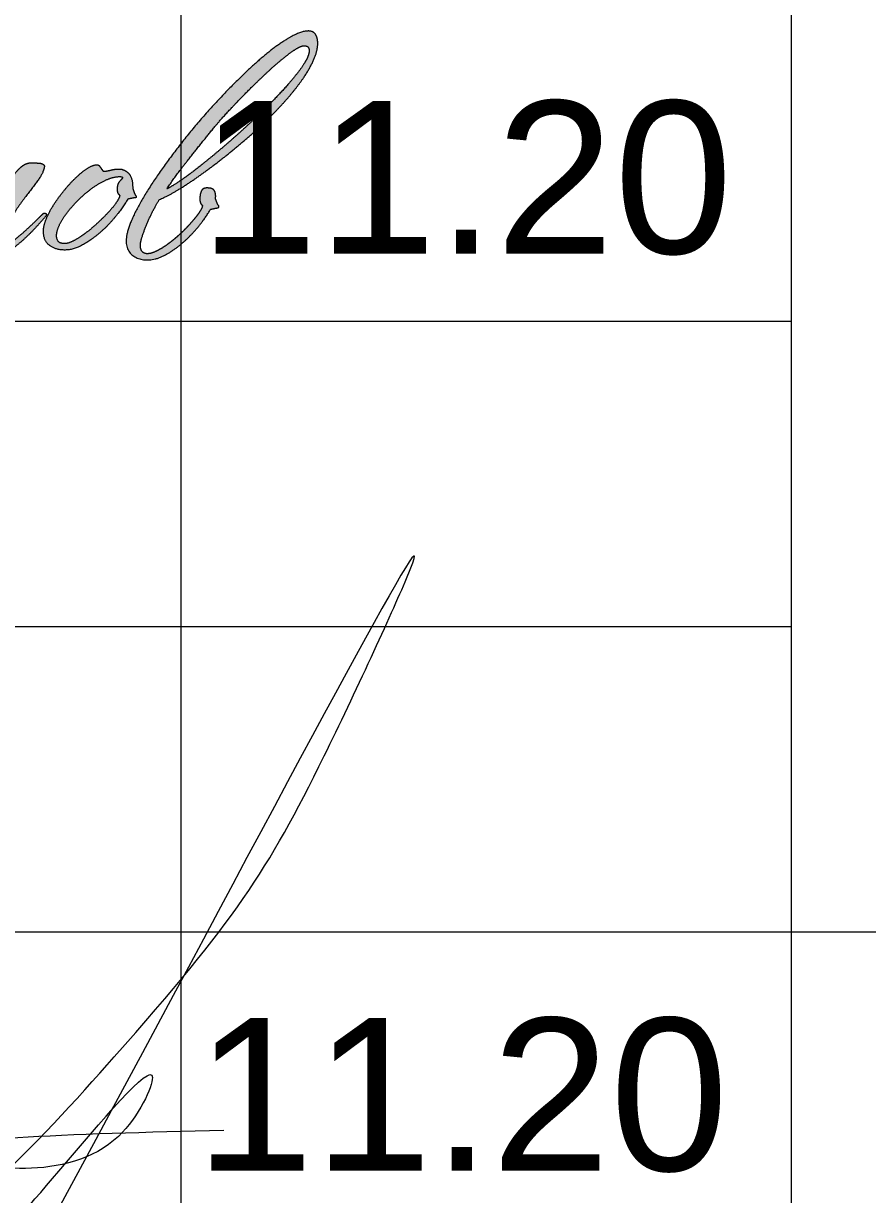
# Model space of a CAD drawing. Header units: metres. Extents: x -163 to 308, y -116 to 9.
# Drawn here: x 221.487 to 222.871, y -102.392 to -100.474 of the extents above; entities that cross this region are included whole.
import ezdxf

# ---------------------------------------------------------------- set-up
doc = ezdxf.new("R2010")
doc.units = ezdxf.units.M
doc.header["$MEASUREMENT"] = 0
doc.styles.add('GOST 2.304', font='cs_gost2304.shx')

# ---------------------------------------------------------------- blocks, each defined once
blk = doc.blocks.new('*U293')
at = {"color": 7, "linetype": 'Continuous', "lineweight": 13}
for p, q in [((15.5128, -14.5), (15.5128, -20)), ((16.5128, -14.5), (16.5128, -20)), ((16.5128, -18.5), (28.5128, -18.5))]:
    blk.add_line(p, q, dxfattribs=at)
at = {"color": 7, "linetype": 'Continuous', "lineweight": 0}
for p, q in [((10.0128, -17.5), (16.5128, -17.5)), ((10.0128, -18), (16.5128, -18)), ((10.0128, -18.5), (16.5128, -18.5))]:
    blk.add_line(p, q, dxfattribs=at)
blk = doc.blocks.new('*U44')
at = {"linetype": 'Continuous', "lineweight": 0}
h = blk.add_hatch(color=5, dxfattribs=at)
edge = h.paths.add_edge_path()
edge.add_spline(control_points=[(0.5578, -0.0108), (0.5606, -0.0104), (0.5629, -0.0098), (0.5653, -0.0092), (0.5665, -0.0092)], knot_values=[0, 0, 0, 0.5, 0.5, 1, 1, 1], degree=2, periodic=0)
edge.add_spline(control_points=[(0.5665, -0.0092), (0.5713, -0.0084), (0.5685, -0.0052), (0.5677, -0.0044), (0.5667, -0.0017), (0.5657, 0.0011), (0.5645, 0.0043)], knot_values=[0, 0, 0, 0.333333, 0.333333, 0.666667, 0.666667, 1, 1, 1], degree=2, periodic=0)
edge.add_spline(control_points=[(0.5645, 0.0043), (0.5645, 0.0051), (0.5647, 0.0057), (0.5649, 0.0063), (0.5649, 0.0071), (0.5649, 0.0127), (0.5625, 0.0159), (0.5602, 0.019), (0.5526, 0.019), (0.547, 0.019), (0.5448, 0.0149), (0.5427, 0.0107), (0.5427, 0.0039), (0.5427, -0.0013), (0.544, -0.003), (0.5454, -0.0048), (0.5462, -0.0056)], knot_values=[0, 0, 0, 0.125, 0.125, 0.25, 0.25, 0.375, 0.375, 0.5, 0.5, 0.625, 0.625, 0.75, 0.75, 0.875, 0.875, 1, 1, 1], degree=2, periodic=0)
edge.add_spline(control_points=[(0.5462, -0.0056), (0.5462, -0.0088), (0.5421, -0.015), (0.5379, -0.0211), (0.5313, -0.0287), (0.5247, -0.0363), (0.5164, -0.0442), (0.508, -0.0522), (0.4995, -0.0585), (0.4909, -0.0649), (0.4828, -0.0691), (0.4746, -0.0733), (0.4687, -0.0733), (0.4643, -0.0733), (0.4617, -0.0703), (0.4591, -0.0673), (0.4591, -0.0617), (0.4591, -0.057), (0.4623, -0.0474), (0.4655, -0.0379), (0.4698, -0.0279), (0.4742, -0.018), (0.4788, -0.0094), (0.4834, -0.0009), (0.4858, 0.0027)], knot_values=[0, 0, 0, 0.083333, 0.083333, 0.166667, 0.166667, 0.25, 0.25, 0.333333, 0.333333, 0.416667, 0.416667, 0.5, 0.5, 0.583333, 0.583333, 0.666667, 0.666667, 0.75, 0.75, 0.833333, 0.833333, 0.916667, 0.916667, 1, 1, 1], degree=2, periodic=0)
edge.add_spline(control_points=[(0.4858, 0.0027), (0.4973, 0.0075), (0.5134, 0.0172), (0.5295, 0.0269), (0.5476, 0.0401), (0.5657, 0.0532), (0.5852, 0.0689), (0.6047, 0.0846), (0.623, 0.1013), (0.6405, 0.1172), (0.656, 0.1339), (0.6715, 0.1506), (0.6831, 0.1663), (0.6946, 0.182), (0.7014, 0.1963), (0.7082, 0.2106), (0.7082, 0.2222)], knot_values=[0, 0, 0, 0.125, 0.125, 0.25, 0.25, 0.375, 0.375, 0.5, 0.5, 0.625, 0.625, 0.75, 0.75, 0.875, 0.875, 1, 1, 1], degree=2, periodic=0)
edge.add_spline(control_points=[(0.7082, 0.2222), (0.7082, 0.2301), (0.705, 0.2347), (0.7018, 0.2393), (0.695, 0.2393), (0.6843, 0.2393), (0.6674, 0.2293), (0.6505, 0.2194), (0.6306, 0.2025), (0.6107, 0.1856), (0.5886, 0.1633), (0.5665, 0.1411), (0.5452, 0.1166), (0.524, 0.0922), (0.5049, 0.0667), (0.4858, 0.0413), (0.471, 0.0182), (0.4563, -0.0049), (0.4478, -0.0239), (0.4392, -0.043), (0.4392, -0.0554), (0.4392, -0.0685), (0.4478, -0.0752), (0.4563, -0.082), (0.4691, -0.082), (0.4814, -0.082), (0.4945, -0.0748), (0.5076, -0.0677), (0.5198, -0.0569), (0.5319, -0.0462), (0.5419, -0.0337), (0.5518, -0.0211), (0.5578, -0.0108)], knot_values=[0, 0, 0, 0.0625, 0.0625, 0.125, 0.125, 0.1875, 0.1875, 0.25, 0.25, 0.3125, 0.3125, 0.375, 0.375, 0.4375, 0.4375, 0.5, 0.5, 0.5625, 0.5625, 0.625, 0.625, 0.6875, 0.6875, 0.75, 0.75, 0.8125, 0.8125, 0.875, 0.875, 0.9375, 0.9375, 1, 1, 1], degree=2, periodic=0)
edge = h.paths.add_edge_path(flags=16)
edge.add_spline(control_points=[(0.496, 0.0176), (0.5123, 0.0411), (0.531, 0.0645), (0.5497, 0.088), (0.5664, 0.1083), (0.5724, 0.1154), (0.5827, 0.1266), (0.5931, 0.1377), (0.605, 0.1499), (0.6169, 0.162), (0.6299, 0.1743), (0.6428, 0.1867), (0.6543, 0.1964), (0.6659, 0.2062), (0.675, 0.2123), (0.6842, 0.2185), (0.6889, 0.2185), (0.6925, 0.2185), (0.6943, 0.2171), (0.6961, 0.2157), (0.6961, 0.2113)], knot_values=[0, 0, 0, 0.1, 0.1, 0.2, 0.2, 0.3, 0.3, 0.4, 0.4, 0.5, 0.5, 0.6, 0.6, 0.7, 0.7, 0.8, 0.8, 0.9, 0.9, 1, 1, 1], degree=2, periodic=0)
edge.add_spline(control_points=[(0.6961, 0.2113), (0.6961, 0.2046), (0.6893, 0.1938), (0.6826, 0.1831), (0.671, 0.1696), (0.6595, 0.156), (0.6446, 0.1407), (0.6297, 0.1254), (0.613, 0.1099), (0.5954, 0.0936), (0.5777, 0.0784), (0.56, 0.0633), (0.5443, 0.0508), (0.5286, 0.0383), (0.5159, 0.0295), (0.5031, 0.0208), (0.496, 0.0176)], knot_values=[0, 0, 0, 0.125, 0.125, 0.25, 0.25, 0.375, 0.375, 0.5, 0.5, 0.625, 0.625, 0.75, 0.75, 0.875, 0.875, 1, 1, 1], degree=2, periodic=0)
h = blk.add_hatch(color=5, dxfattribs=at)
edge = h.paths.add_edge_path()
edge.add_line((0.1897, -0.0449), (0.1897, -0.0434))
edge.add_spline(control_points=[(0.1897, -0.0434), (0.1881, -0.039), (0.1855, -0.038), (0.1829, -0.037), (0.1801, -0.0374), (0.1718, -0.0378), (0.168, -0.0438), (0.1642, -0.0498), (0.1648, -0.0565), (0.1654, -0.0633), (0.1704, -0.0689), (0.1753, -0.0745), (0.1853, -0.0745), (0.1972, -0.0737), (0.2076, -0.0674), (0.2179, -0.0612), (0.2271, -0.0523), (0.2362, -0.0433), (0.2438, -0.0326), (0.2513, -0.0218), (0.2579, -0.0119), (0.2645, -0.0019), (0.2697, 0.0062), (0.2749, 0.0144), (0.2793, 0.0183)], knot_values=[0, 0, 0, 0.083333, 0.083333, 0.166667, 0.166667, 0.25, 0.25, 0.333333, 0.333333, 0.416667, 0.416667, 0.5, 0.5, 0.583333, 0.583333, 0.666667, 0.666667, 0.75, 0.75, 0.833333, 0.833333, 0.916667, 0.916667, 1, 1, 1], degree=2, periodic=0)
edge.add_spline(control_points=[(0.2793, 0.0183), (0.2781, 0.0164), (0.2729, 0.0076), (0.2677, -0.0011), (0.2623, -0.0127), (0.2569, -0.0242), (0.2529, -0.0371), (0.2489, -0.0501), (0.2497, -0.0608)], knot_values=[0, 0, 0, 0.25, 0.25, 0.5, 0.5, 0.75, 0.75, 1, 1, 1], degree=2, periodic=0)
edge.add_spline(control_points=[(0.2497, -0.0608), (0.2493, -0.0708), (0.2531, -0.0735), (0.2569, -0.0761), (0.2637, -0.0741), (0.2721, -0.0717), (0.2808, -0.0652), (0.2896, -0.0588), (0.2979, -0.0509), (0.3063, -0.0429), (0.3137, -0.0348), (0.321, -0.0266), (0.3266, -0.0206)], knot_values=[0, 0, 0, 0.166667, 0.166667, 0.333333, 0.333333, 0.5, 0.5, 0.666667, 0.666667, 0.833333, 0.833333, 1, 1, 1], degree=2, periodic=0)
edge.add_spline(control_points=[(0.3266, -0.0206), (0.3278, -0.0175), (0.3262, -0.0167), (0.3246, -0.0159), (0.3234, -0.0163)], knot_values=[0, 0, 0, 0.5, 0.5, 1, 1, 1], degree=2, periodic=0)
edge.add_spline(control_points=[(0.3234, -0.0163), (0.3206, -0.019), (0.3137, -0.0258), (0.3067, -0.0326), (0.2989, -0.0397), (0.2912, -0.0469), (0.2834, -0.0529), (0.2757, -0.0588), (0.2713, -0.06)], knot_values=[0, 0, 0, 0.25, 0.25, 0.5, 0.5, 0.75, 0.75, 1, 1, 1], degree=2, periodic=0)
edge.add_spline(control_points=[(0.2713, -0.06), (0.2657, -0.0592), (0.2669, -0.0549)], knot_values=[0, 0, 0, 1, 1, 1], degree=2, periodic=0)
edge.add_spline(control_points=[(0.2669, -0.0549), (0.2681, -0.0405), (0.2761, -0.0262), (0.284, -0.0119), (0.2938, 0.0012), (0.3035, 0.0144), (0.3121, 0.0253), (0.3206, 0.0363), (0.323, 0.0438), (0.3254, 0.0498), (0.3234, 0.0516), (0.3214, 0.0534), (0.3174, 0.0538), (0.3119, 0.0542), (0.3075, 0.0544), (0.3031, 0.0546), (0.2985, 0.0528), (0.294, 0.051), (0.2888, 0.0458), (0.2836, 0.0406), (0.2773, 0.0307)], knot_values=[0, 0, 0, 0.1, 0.1, 0.2, 0.2, 0.3, 0.3, 0.4, 0.4, 0.5, 0.5, 0.6, 0.6, 0.7, 0.7, 0.8, 0.8, 0.9, 0.9, 1, 1, 1], degree=2, periodic=0)
edge.add_spline(control_points=[(0.2773, 0.0307), (0.2677, 0.0156), (0.2575, -0.0007), (0.2474, -0.0171), (0.2374, -0.0308), (0.2275, -0.0445), (0.2175, -0.0533), (0.2076, -0.062), (0.1976, -0.0624), (0.1932, -0.0624), (0.1905, -0.0592), (0.1877, -0.0561), (0.1897, -0.0449)], knot_values=[0, 0, 0, 0.166667, 0.166667, 0.333333, 0.333333, 0.5, 0.5, 0.666667, 0.666667, 0.833333, 0.833333, 1, 1, 1], degree=2, periodic=0)
h = blk.add_hatch(color=5, dxfattribs=at)
edge = h.paths.add_edge_path()
edge.add_line((0.4483, 0.0185), (0.4483, 0.0209))
edge.add_spline(control_points=[(0.4483, 0.0209), (0.4483, 0.034), (0.4423, 0.0398), (0.4364, 0.0456), (0.4288, 0.0456), (0.4236, 0.0456), (0.4173, 0.044), (0.4109, 0.0424), (0.4081, 0.0424), (0.4069, 0.0424), (0.4059, 0.0438), (0.4049, 0.0452), (0.4037, 0.0469), (0.4025, 0.0487), (0.4014, 0.0501), (0.4002, 0.0515), (0.3982, 0.0515), (0.3926, 0.0515), (0.385, 0.0467), (0.3775, 0.042), (0.3691, 0.034), (0.3608, 0.0261), (0.3526, 0.0161), (0.3445, 0.0062), (0.3377, -0.0041), (0.3309, -0.0145), (0.327, -0.0244), (0.323, -0.0343), (0.323, -0.0419), (0.323, -0.055), (0.3315, -0.0616), (0.3401, -0.0681), (0.3528, -0.0681), (0.3651, -0.0681), (0.3783, -0.0608), (0.3914, -0.0534), (0.4035, -0.0427), (0.4157, -0.032), (0.4256, -0.0194), (0.4356, -0.0069), (0.4415, 0.0034)], knot_values=[0, 0, 0, 0.05, 0.05, 0.1, 0.1, 0.15, 0.15, 0.2, 0.2, 0.25, 0.25, 0.3, 0.3, 0.35, 0.35, 0.4, 0.4, 0.45, 0.45, 0.5, 0.5, 0.55, 0.55, 0.6, 0.6, 0.65, 0.65, 0.7, 0.7, 0.75, 0.75, 0.8, 0.8, 0.85, 0.85, 0.9, 0.9, 0.95, 0.95, 1, 1, 1], degree=2, periodic=0)
edge.add_spline(control_points=[(0.4415, 0.0034), (0.4443, 0.0038), (0.4467, 0.0044), (0.4491, 0.005), (0.4503, 0.005), (0.4551, 0.005), (0.4523, 0.0086)], knot_values=[0, 0, 0, 0.333333, 0.333333, 0.666667, 0.666667, 1, 1, 1], degree=2, periodic=0)
edge.add_spline(control_points=[(0.4523, 0.0086), (0.4515, 0.0094), (0.4505, 0.0124), (0.4495, 0.0153), (0.4483, 0.0185)], knot_values=[0, 0, 0, 0.5, 0.5, 1, 1, 1], degree=2, periodic=0)
edge = h.paths.add_edge_path(flags=16)
edge.add_spline(control_points=[(0.4301, 0.0086), (0.4301, 0.0055), (0.4259, -0.0007), (0.4217, -0.0069), (0.4148, -0.0145), (0.4078, -0.022), (0.3992, -0.03), (0.3907, -0.038), (0.3821, -0.0444), (0.3736, -0.0507), (0.3658, -0.0549), (0.3581, -0.0591), (0.3525, -0.0591), (0.3414, -0.0591), (0.3414, -0.0479), (0.3414, -0.0416), (0.3455, -0.0328), (0.3497, -0.024), (0.3569, -0.0149), (0.364, -0.0057), (0.3732, 0.0033), (0.3823, 0.0122), (0.3921, 0.0192), (0.4018, 0.0262), (0.4118, 0.0306), (0.4217, 0.0349), (0.4301, 0.0349), (0.4341, 0.0349), (0.4341, 0.0333)], knot_values=[0, 0, 0, 0.071429, 0.071429, 0.142857, 0.142857, 0.214286, 0.214286, 0.285714, 0.285714, 0.357143, 0.357143, 0.428571, 0.428571, 0.5, 0.5, 0.571429, 0.571429, 0.642857, 0.642857, 0.714286, 0.714286, 0.785714, 0.785714, 0.857143, 0.857143, 0.928571, 0.928571, 1, 1, 1], degree=2, periodic=0)
edge.add_spline(control_points=[(0.4341, 0.0333), (0.4341, 0.0325), (0.4303, 0.0286), (0.4265, 0.0246), (0.4265, 0.0178), (0.4265, 0.0126), (0.4279, 0.011), (0.4293, 0.0094), (0.4301, 0.0086)], knot_values=[0, 0, 0, 0.25, 0.25, 0.5, 0.5, 0.75, 0.75, 1, 1, 1], degree=2, periodic=0)
at = {"color": 5, "linetype": 'Continuous', "lineweight": 0, "flags": 128}
blk.add_lwpolyline([(0.4483, 0.0209), (0.4483, 0.0185)], dxfattribs=at)
at = {"color": 5, "linetype": 'Continuous', "lineweight": 0}
for points, knots in [([(0.7082, 0.2222), (0.7082, 0.2106), (0.7014, 0.1963), (0.6946, 0.182), (0.6831, 0.1663), (0.6715, 0.1506), (0.656, 0.1339), (0.6405, 0.1172), (0.623, 0.1013), (0.6047, 0.0846), (0.5852, 0.0689), (0.5657, 0.0532), (0.5476, 0.0401), (0.5295, 0.0269), (0.5134, 0.0172), (0.4973, 0.0075), (0.4858, 0.0027), (0.4834, -0.0009), (0.4788, -0.0094), (0.4742, -0.018), (0.4698, -0.0279), (0.4655, -0.0379), (0.4623, -0.0474), (0.4591, -0.057), (0.4591, -0.0617), (0.4591, -0.0673), (0.4617, -0.0703), (0.4643, -0.0733), (0.4687, -0.0733), (0.4746, -0.0733), (0.4828, -0.0691), (0.4909, -0.0649), (0.4995, -0.0585), (0.508, -0.0522), (0.5164, -0.0442), (0.5247, -0.0363), (0.5313, -0.0287), (0.5379, -0.0211), (0.5421, -0.015), (0.5462, -0.0088), (0.5462, -0.0056), (0.5454, -0.0048), (0.544, -0.003), (0.5427, -0.0013), (0.5427, 0.0039), (0.5427, 0.0107), (0.5448, 0.0149), (0.547, 0.019), (0.5526, 0.019), (0.5602, 0.019), (0.5625, 0.0159), (0.5649, 0.0127), (0.5649, 0.0071), (0.5649, 0.0063), (0.5647, 0.0057), (0.5645, 0.0051), (0.5645, 0.0043), (0.5657, 0.0011), (0.5667, -0.0017), (0.5677, -0.0044), (0.5685, -0.0052), (0.5713, -0.0084), (0.5665, -0.0092), (0.5653, -0.0092), (0.5629, -0.0098), (0.5606, -0.0104), (0.5578, -0.0108), (0.5518, -0.0211), (0.5419, -0.0337), (0.5319, -0.0462), (0.5198, -0.0569), (0.5076, -0.0677), (0.4945, -0.0748), (0.4814, -0.082), (0.4691, -0.082), (0.4563, -0.082), (0.4478, -0.0752), (0.4392, -0.0685), (0.4392, -0.0554), (0.4392, -0.043), (0.4478, -0.0239), (0.4563, -0.0049), (0.471, 0.0182), (0.4858, 0.0413), (0.5049, 0.0667), (0.524, 0.0922), (0.5452, 0.1166), (0.5665, 0.1411), (0.5886, 0.1633), (0.6107, 0.1856), (0.6306, 0.2025), (0.6505, 0.2194), (0.6674, 0.2293), (0.6843, 0.2393), (0.695, 0.2393), (0.7018, 0.2393), (0.705, 0.2347), (0.7082, 0.2301), (0.7082, 0.2222)], [0, 0, 0, 0.020408, 0.020408, 0.040816, 0.040816, 0.061224, 0.061224, 0.081633, 0.081633, 0.102041, 0.102041, 0.122449, 0.122449, 0.142857, 0.142857, 0.163265, 0.163265, 0.183673, 0.183673, 0.204082, 0.204082, 0.22449, 0.22449, 0.244898, 0.244898, 0.265306, 0.265306, 0.285714, 0.285714, 0.306122, 0.306122, 0.326531, 0.326531, 0.346939, 0.346939, 0.367347, 0.367347, 0.387755, 0.387755, 0.408163, 0.408163, 0.428571, 0.428571, 0.44898, 0.44898, 0.469388, 0.469388, 0.489796, 0.489796, 0.510204, 0.510204, 0.530612, 0.530612, 0.55102, 0.55102, 0.571429, 0.571429, 0.591837, 0.591837, 0.612245, 0.612245, 0.632653, 0.632653, 0.653061, 0.653061, 0.673469, 0.673469, 0.693878, 0.693878, 0.714286, 0.714286, 0.734694, 0.734694, 0.755102, 0.755102, 0.77551, 0.77551, 0.795918, 0.795918, 0.816327, 0.816327, 0.836735, 0.836735, 0.857143, 0.857143, 0.877551, 0.877551, 0.897959, 0.897959, 0.918367, 0.918367, 0.938776, 0.938776, 0.959184, 0.959184, 0.979592, 0.979592, 1, 1, 1]), ([(0.6961, 0.2113), (0.6961, 0.2157), (0.6943, 0.2171), (0.6925, 0.2185), (0.6889, 0.2185), (0.6842, 0.2185), (0.675, 0.2123), (0.6659, 0.2062), (0.6543, 0.1964), (0.6428, 0.1867), (0.6299, 0.1743), (0.6169, 0.162), (0.605, 0.1499), (0.5931, 0.1377), (0.5827, 0.1266), (0.5724, 0.1154), (0.5664, 0.1083), (0.5497, 0.088), (0.531, 0.0645), (0.5123, 0.0411), (0.496, 0.0176), (0.5031, 0.0208), (0.5159, 0.0295), (0.5286, 0.0383), (0.5443, 0.0508), (0.56, 0.0633), (0.5777, 0.0784), (0.5954, 0.0936), (0.613, 0.1099), (0.6297, 0.1254), (0.6446, 0.1407), (0.6595, 0.156), (0.671, 0.1696), (0.6826, 0.1831), (0.6893, 0.1938), (0.6961, 0.2046), (0.6961, 0.2113)], [0, 0, 0, 0.055556, 0.055556, 0.111111, 0.111111, 0.166667, 0.166667, 0.222222, 0.222222, 0.277778, 0.277778, 0.333333, 0.333333, 0.388889, 0.388889, 0.444444, 0.444444, 0.5, 0.5, 0.555556, 0.555556, 0.611111, 0.611111, 0.666667, 0.666667, 0.722222, 0.722222, 0.777778, 0.777778, 0.833333, 0.833333, 0.888889, 0.888889, 0.944444, 0.944444, 1, 1, 1]), ([(0.2773, 0.0307), (0.2836, 0.0406), (0.2888, 0.0458), (0.294, 0.051), (0.2985, 0.0528), (0.3031, 0.0546), (0.3075, 0.0544), (0.3119, 0.0542), (0.3174, 0.0538), (0.3214, 0.0534), (0.3234, 0.0516), (0.3254, 0.0498), (0.323, 0.0438), (0.3206, 0.0363), (0.3121, 0.0253), (0.3035, 0.0144), (0.2938, 0.0012), (0.284, -0.0119), (0.2761, -0.0262), (0.2681, -0.0405), (0.2669, -0.0549), (0.2657, -0.0592), (0.2713, -0.06), (0.2757, -0.0588), (0.2834, -0.0529), (0.2912, -0.0469), (0.2989, -0.0397), (0.3067, -0.0326), (0.3137, -0.0258), (0.3206, -0.019), (0.3234, -0.0163), (0.3246, -0.0159), (0.3262, -0.0167), (0.3278, -0.0175), (0.3266, -0.0206), (0.321, -0.0266), (0.3137, -0.0348), (0.3063, -0.0429), (0.2979, -0.0509), (0.2896, -0.0588), (0.2808, -0.0652), (0.2721, -0.0717), (0.2637, -0.0741), (0.2569, -0.0761), (0.2531, -0.0735), (0.2493, -0.0708), (0.2497, -0.0608), (0.2489, -0.0501), (0.2529, -0.0371), (0.2569, -0.0242), (0.2623, -0.0127), (0.2677, -0.0011), (0.2729, 0.0076), (0.2781, 0.0164), (0.2793, 0.0183), (0.2749, 0.0144), (0.2697, 0.0062), (0.2645, -0.0019), (0.2579, -0.0119), (0.2513, -0.0218), (0.2438, -0.0326), (0.2362, -0.0433), (0.2271, -0.0523), (0.2179, -0.0612), (0.2076, -0.0674), (0.1972, -0.0737), (0.1853, -0.0745), (0.1753, -0.0745), (0.1704, -0.0689), (0.1654, -0.0633), (0.1648, -0.0565), (0.1642, -0.0498), (0.168, -0.0438), (0.1718, -0.0378), (0.1801, -0.0374), (0.1829, -0.037), (0.1855, -0.038), (0.1881, -0.039), (0.1897, -0.0434)], [0, 0, 0, 0.025641, 0.025641, 0.051282, 0.051282, 0.076923, 0.076923, 0.102564, 0.102564, 0.128205, 0.128205, 0.153846, 0.153846, 0.179487, 0.179487, 0.205128, 0.205128, 0.230769, 0.230769, 0.25641, 0.25641, 0.282051, 0.282051, 0.307692, 0.307692, 0.333333, 0.333333, 0.358974, 0.358974, 0.384615, 0.384615, 0.410256, 0.410256, 0.435897, 0.435897, 0.461538, 0.461538, 0.487179, 0.487179, 0.512821, 0.512821, 0.538462, 0.538462, 0.564103, 0.564103, 0.589744, 0.589744, 0.615385, 0.615385, 0.641026, 0.641026, 0.666667, 0.666667, 0.692308, 0.692308, 0.717949, 0.717949, 0.74359, 0.74359, 0.769231, 0.769231, 0.794872, 0.794872, 0.820513, 0.820513, 0.846154, 0.846154, 0.871795, 0.871795, 0.897436, 0.897436, 0.923077, 0.923077, 0.948718, 0.948718, 0.974359, 0.974359, 1, 1, 1]), ([(0.4523, 0.0086), (0.4551, 0.005), (0.4503, 0.005), (0.4491, 0.005), (0.4467, 0.0044), (0.4443, 0.0038), (0.4415, 0.0034), (0.4356, -0.0069), (0.4256, -0.0194), (0.4157, -0.032), (0.4035, -0.0427), (0.3914, -0.0534), (0.3783, -0.0608), (0.3651, -0.0681), (0.3528, -0.0681), (0.3401, -0.0681), (0.3315, -0.0616), (0.323, -0.055), (0.323, -0.0419), (0.323, -0.0343), (0.327, -0.0244), (0.3309, -0.0145), (0.3377, -0.0041), (0.3445, 0.0062), (0.3526, 0.0161), (0.3608, 0.0261), (0.3691, 0.034), (0.3775, 0.042), (0.385, 0.0467), (0.3926, 0.0515), (0.3982, 0.0515), (0.4002, 0.0515), (0.4014, 0.0501), (0.4025, 0.0487), (0.4037, 0.0469), (0.4049, 0.0452), (0.4059, 0.0438), (0.4069, 0.0424), (0.4081, 0.0424), (0.4109, 0.0424), (0.4173, 0.044), (0.4236, 0.0456), (0.4288, 0.0456), (0.4364, 0.0456), (0.4423, 0.0398), (0.4483, 0.034), (0.4483, 0.0209)], [0, 0, 0, 0.043478, 0.043478, 0.086957, 0.086957, 0.130435, 0.130435, 0.173913, 0.173913, 0.217391, 0.217391, 0.26087, 0.26087, 0.304348, 0.304348, 0.347826, 0.347826, 0.391304, 0.391304, 0.434783, 0.434783, 0.478261, 0.478261, 0.521739, 0.521739, 0.565217, 0.565217, 0.608696, 0.608696, 0.652174, 0.652174, 0.695652, 0.695652, 0.73913, 0.73913, 0.782609, 0.782609, 0.826087, 0.826087, 0.869565, 0.869565, 0.913043, 0.913043, 0.956522, 0.956522, 1, 1, 1]), ([(0.4341, 0.0333), (0.4341, 0.0349), (0.4301, 0.0349), (0.4217, 0.0349), (0.4118, 0.0306), (0.4018, 0.0262), (0.3921, 0.0192), (0.3823, 0.0122), (0.3732, 0.0033), (0.364, -0.0057), (0.3569, -0.0149), (0.3497, -0.024), (0.3455, -0.0328), (0.3414, -0.0416), (0.3414, -0.0479), (0.3414, -0.0591), (0.3525, -0.0591), (0.3581, -0.0591), (0.3658, -0.0549), (0.3736, -0.0507), (0.3821, -0.0444), (0.3907, -0.038), (0.3992, -0.03), (0.4078, -0.022), (0.4148, -0.0145), (0.4217, -0.0069), (0.4259, -0.0007), (0.4301, 0.0055), (0.4301, 0.0086), (0.4293, 0.0094), (0.4279, 0.011), (0.4265, 0.0126), (0.4265, 0.0178), (0.4265, 0.0246), (0.4303, 0.0286), (0.4341, 0.0325), (0.4341, 0.0333)], [0, 0, 0, 0.055556, 0.055556, 0.111111, 0.111111, 0.166667, 0.166667, 0.222222, 0.222222, 0.277778, 0.277778, 0.333333, 0.333333, 0.388889, 0.388889, 0.444444, 0.444444, 0.5, 0.5, 0.555556, 0.555556, 0.611111, 0.611111, 0.666667, 0.666667, 0.722222, 0.722222, 0.777778, 0.777778, 0.833333, 0.833333, 0.888889, 0.888889, 0.944444, 0.944444, 1, 1, 1]), ([(0.4483, 0.0185), (0.4495, 0.0153), (0.4505, 0.0124), (0.4515, 0.0094), (0.4523, 0.0086)], [0, 0, 0, 0.5, 0.5, 1, 1, 1])]:
    blk.add_open_spline(points, degree=2, knots=knots, dxfattribs=at)

msp = doc.modelspace()

# ---------------------------------------------------------------- linework, layer by layer
at = {"color": 5, "linetype": 'Continuous', "lineweight": 0}
msp.add_spline([(220.24799194, -102.47778963), (220.35065735, -102.24297182), (220.3758407, -102.14898626), (220.3758407, -102.09578234), (220.34461336, -102.06455501), (220.2953331, -102.06455501), (220.21798682, -102.1092109), (220.1632343, -102.17899922), (220.14878263, -102.21938756), (220.14878263, -102.28800416), (220.16583012, -102.35162626), (220.20866701, -102.41232391), (220.25792897, -102.44076531), (220.32469158, -102.45190844), (220.39274374, -102.43367392), (220.45121985, -102.40707779), (220.49132689, -102.37607801), (220.56269067, -102.25247232), (220.62888458, -102.11640882), (220.68261005, -102.00598105), (220.73883948, -101.90858881), (220.77605295, -101.85642789), (220.79341701, -101.85177521), (220.80011049, -101.87675565), (220.78909845, -101.91785315), (220.75662561, -101.96269336), (220.56539863, -102.33112397), (220.50463063, -102.43637723), (220.45911632, -102.46265493), (220.44694292, -102.44156999), (220.4412896, -102.4204715), (220.43379748, -102.34500082), (220.46692113, -102.22138168), (220.56176321, -102.01468859), (220.66002537, -101.84449353), (220.56297165, -102.04180635), (220.62611408, -101.98621325), (220.49734186, -102.20925328), (220.59809223, -102.07872911), (220.67226323, -102.03590646), (220.72850909, -102.05097749), (220.7553077, -102.11110605), (220.76321806, -102.20802655), (220.69243894, -102.43084654), (220.60467171, -102.49513532), (220.54011271, -102.52206859), (220.44090772, -102.52582069), (220.37212924, -102.49665959), (220.35961437, -102.47498321), (220.35205808, -102.4243686), (220.36582597, -102.37298611), (220.44154147, -102.34540183), (220.59444384, -102.20842845), (220.47895003, -102.43565694), (220.53840828, -102.40132871), (220.69264561, -102.24709137), (220.70476467, -102.20186244), (220.57959734, -102.41865861), (220.71256268, -102.31767306), (220.78091986, -102.19476333), (220.66356513, -102.42779117), (220.82543218, -102.3001939), (220.8838899, -102.19476333), (220.76068391, -102.4123412), (220.9267948, -102.30633429), (220.99327306, -102.19476333), (220.88347926, -102.41461421), (221.05335188, -102.27811937), (221.10086299, -102.19476333), (220.99924647, -102.41141405), (221.196838, -102.21937259), (221.20170821, -102.20715687), (221.10323997, -102.3994653), (221.34739847, -102.17250442), (221.35006369, -102.16255769), (221.22597989, -102.40301915), (221.44505023, -102.17241232), (221.44505023, -102.14346726), (221.33584135, -102.39130417), (221.63609618, -102.16644762), (221.98015496, -101.6733704), (222.11510995, -101.38285003), (221.13760997, -103.07592965), (221.32072253, -102.64394903), (221.54545763, -102.35335718), (221.69859968, -102.20021513), (221.64298221, -102.29654741), (221.37291692, -102.3289172), (221.81561607, -102.28635324)], degree=3, dxfattribs=at)
at = {"color": 1, "linetype": 'Continuous', "lineweight": 30}
msp.add_3dface([(161.44908878, -51.09724176), (254.12451926, -51.09724176), (254.12451926, -116.09375825), (161.44908878, -116.09375825)], dxfattribs=at)

# ---------------------------------------------------------------- block references
at = {"color": 7, "linetype": 'Continuous', "lineweight": 13}
msp.add_blockref('*U293', (206.2324938, -83.46133924), dxfattribs=at)
at = {"color": 5, "linetype": 'Continuous', "lineweight": 0, "xscale": 1.166982693817973, "yscale": 1.166982693817973, "zscale": 1.166982693817973}
msp.add_blockref('*U44', (221.1431249, -100.76540196), dxfattribs=at)

# ---------------------------------------------------------------- texts
at = {"color": 7, "linetype": 'Continuous', "lineweight": 30, "char_height": 0.25, "attachment_point": 1, "line_spacing_factor": 0.72, "style": 'GOST 2.304'}
for insert in [(221.77562519, -100.60065674), (221.76875636, -102.102842)]:
    msp.add_mtext('\\fArial|b0|i0|c204204|p39;11.20', dxfattribs=dict(at, insert=insert))

doc.saveas('drawing.dxf')
